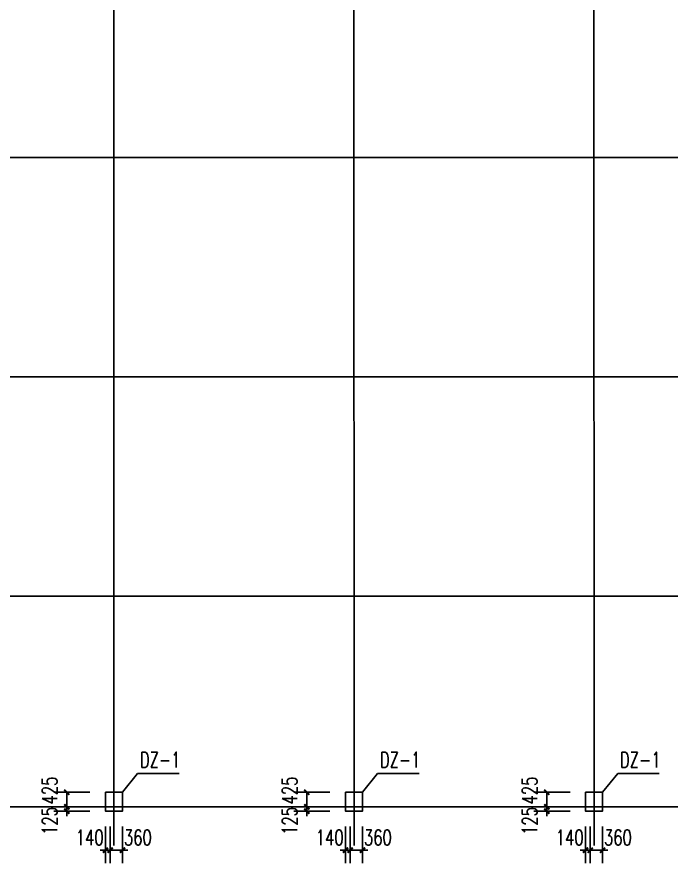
# Model space of a CAD drawing. Extents: x 180850 to 1399066, y 48356 to 327880.
# Drawn here: x 337602 to 356679, y 66268 to 90959 of the extents above; entities that cross this region are included whole.
import ezdxf

# ---------------------------------------------------------------- set-up
doc = ezdxf.new("R2010")
doc.units = 0
doc.header["$LTSCALE"] = 1000
for name, color, linetype in [('AXIS', 3, 'Continuous'), ('DOTE', 1, 'Continuous'), ('YCX', 90, 'Continuous'), ('承台', 2, 'Continuous')]:
    doc.layers.add(name, color=color, linetype=linetype)
doc.styles.add('_TCH_DIM_T3', font='SIMPLEX', dxfattribs={"width": 0.705882, "bigfont": 'GBCBIG'})
doc.dimstyles.new('TCH_150_1', dxfattribs={"dimtxt": 446.25, "dimasz": 150, "dimexe": 375, "dimexo": 450, "dimgap": 189.375, "dimtad": 1, "dimdec": 0, "dimzin": 0, "dimdsep": 46, "dimtxsty": '_TCH_DIM_T3', "dimblk": 'ARCHTICK', "dimcen": 0.09, "dimclrd": 256, "dimclre": 256, "dimclrt": 7, "dimazin": 2, "dimtfac": 1, "dimtdec": 0, "dimtix": 1, "dimtmove": 2, "dimatfit": 3, "dimfxl": 1, "dimtolj": 1, "dimtzin": 0, "dimarcsym": 0})

# ---------------------------------------------------------------- blocks, each defined once
blk = doc.blocks.new('_ArchTick')
at = {"color": 0, "linetype": 'ByBlock', "const_width": 0.4}
blk.add_lwpolyline([(-0.5, -0.5), (0.5, 0.5)], dxfattribs=at)
blk = doc.blocks.new('*D1181')
at = {"layer": 'AXIS', "linetype": 'ByBlock', "lineweight": -2, "transparency": 16777216}
for p, q in [((340182, 67333), (340182, 66268)), ((340322, 67333), (340322, 66268)), ((340182, 66643), (340032, 66643)), ((340182, 66643), (340322, 66643)), ((340322, 66643), (340472, 66643))]:
    blk.add_line(p, q, dxfattribs=at)
at = {"layer": 'Defpoints', "color": 0, "linetype": 'ByBlock', "transparency": 16777216}
for p in [(340182, 67783), (340322, 67783), (340322, 66643)]:
    blk.add_point(p, dxfattribs=at)
at = {"layer": 'AXIS', "linetype": 'ByBlock', "lineweight": -2, "transparency": 16777216, "xscale": 150, "yscale": 150, "zscale": 150}
blk.add_blockref('_ArchTick', (340182, 66643), dxfattribs=at)
at = {"layer": 'AXIS', "linetype": 'ByBlock', "lineweight": -2, "transparency": 16777216, "xscale": 150, "yscale": 150, "zscale": 150, "rotation": 180}
blk.add_blockref('_ArchTick', (340322, 66643), dxfattribs=at)
at = {"layer": 'AXIS', "color": 7, "linetype": 'ByBlock', "transparency": 16777216, "insert": (339724, 67014), "char_height": 446.2, "attachment_point": 5, "style": '_TCH_DIM_T3'}
blk.add_mtext('\\A1;140', dxfattribs=at)
blk = doc.blocks.new('*D1182')
at = {"layer": 'AXIS', "linetype": 'ByBlock', "lineweight": -2, "transparency": 16777216}
for p, q in [((339732, 68333), (338681, 68333)), ((339056, 67908), (339056, 68333)), ((339732, 67908), (338681, 67908))]:
    blk.add_line(p, q, dxfattribs=at)
at = {"layer": 'Defpoints', "color": 0, "linetype": 'ByBlock', "transparency": 16777216}
for p in [(339056, 68333), (340182, 68333), (340182, 67908)]:
    blk.add_point(p, dxfattribs=at)
at = {"layer": 'AXIS', "linetype": 'ByBlock', "lineweight": -2, "transparency": 16777216, "xscale": 150, "yscale": 150, "zscale": 150}
for p, rotation in [((339056, 68333), 90), ((339056, 67908), 270)]:
    blk.add_blockref('_ArchTick', p, dxfattribs=dict(at, rotation=rotation))
at = {"layer": 'AXIS', "color": 7, "linetype": 'ByBlock', "transparency": 16777216, "insert": (338556, 68385), "char_height": 446.2, "attachment_point": 5, "rotation": 90, "style": '_TCH_DIM_T3'}
blk.add_mtext('\\A1;425', dxfattribs=at)
blk = doc.blocks.new('*D1183')
at = {"layer": 'AXIS', "linetype": 'ByBlock', "lineweight": -2, "transparency": 16777216}
for p, q in [((339732, 67908), (338681, 67908)), ((339056, 67908), (339056, 68058)), ((339056, 67783), (339056, 67908)), ((339732, 67783), (338681, 67783)), ((339056, 67783), (339056, 67633))]:
    blk.add_line(p, q, dxfattribs=at)
at = {"layer": 'Defpoints', "color": 0, "linetype": 'ByBlock', "transparency": 16777216}
for p in [(339056, 67908), (340182, 67908), (340182, 67783)]:
    blk.add_point(p, dxfattribs=at)
at = {"layer": 'AXIS', "linetype": 'ByBlock', "lineweight": -2, "transparency": 16777216, "xscale": 150, "yscale": 150, "zscale": 150}
for p, rotation in [((339056, 67908), 270), ((339056, 67783), 90)]:
    blk.add_blockref('_ArchTick', p, dxfattribs=dict(at, rotation=rotation))
at = {"layer": 'AXIS', "color": 7, "linetype": 'ByBlock', "transparency": 16777216, "insert": (338556, 67497), "char_height": 446.2, "attachment_point": 5, "rotation": 90, "style": '_TCH_DIM_T3'}
blk.add_mtext('\\A1;125', dxfattribs=at)
blk = doc.blocks.new('*D1184')
at = {"layer": 'AXIS', "linetype": 'ByBlock', "lineweight": -2, "transparency": 16777216}
for p, q in [((340322, 67333), (340322, 66268)), ((340682, 67339), (340682, 66268)), ((340322, 66643), (340172, 66643)), ((340322, 66643), (340682, 66643)), ((340682, 66643), (340832, 66643))]:
    blk.add_line(p, q, dxfattribs=at)
at = {"layer": 'Defpoints', "color": 0, "linetype": 'ByBlock', "transparency": 16777216}
for p in [(340322, 67783), (340682, 67789), (340682, 66643)]:
    blk.add_point(p, dxfattribs=at)
at = {"layer": 'AXIS', "linetype": 'ByBlock', "lineweight": -2, "transparency": 16777216, "xscale": 150, "yscale": 150, "zscale": 150}
blk.add_blockref('_ArchTick', (340322, 66643), dxfattribs=at)
at = {"layer": 'AXIS', "linetype": 'ByBlock', "lineweight": -2, "transparency": 16777216, "xscale": 150, "yscale": 150, "zscale": 150, "rotation": 180}
blk.add_blockref('_ArchTick', (340682, 66643), dxfattribs=at)
at = {"layer": 'AXIS', "color": 7, "linetype": 'ByBlock', "transparency": 16777216, "insert": (341129, 67014), "char_height": 446.2, "attachment_point": 5, "style": '_TCH_DIM_T3'}
blk.add_mtext('\\A1;360', dxfattribs=at)
blk = doc.blocks.new('*D1193')
at = {"layer": 'AXIS', "linetype": 'ByBlock', "lineweight": -2, "transparency": 16777216}
for p, q in [((347182, 67333), (347182, 66268)), ((347322, 67333), (347322, 66268)), ((347182, 66643), (347032, 66643)), ((347182, 66643), (347322, 66643)), ((347322, 66643), (347472, 66643))]:
    blk.add_line(p, q, dxfattribs=at)
at = {"layer": 'Defpoints', "color": 0, "linetype": 'ByBlock', "transparency": 16777216}
for p in [(347182, 67783), (347322, 67783), (347322, 66643)]:
    blk.add_point(p, dxfattribs=at)
at = {"layer": 'AXIS', "linetype": 'ByBlock', "lineweight": -2, "transparency": 16777216, "xscale": 150, "yscale": 150, "zscale": 150}
blk.add_blockref('_ArchTick', (347182, 66643), dxfattribs=at)
at = {"layer": 'AXIS', "linetype": 'ByBlock', "lineweight": -2, "transparency": 16777216, "xscale": 150, "yscale": 150, "zscale": 150, "rotation": 180}
blk.add_blockref('_ArchTick', (347322, 66643), dxfattribs=at)
at = {"layer": 'AXIS', "color": 7, "linetype": 'ByBlock', "transparency": 16777216, "insert": (346724, 67014), "char_height": 446.2, "attachment_point": 5, "style": '_TCH_DIM_T3'}
blk.add_mtext('\\A1;140', dxfattribs=at)
blk = doc.blocks.new('*D1194')
at = {"layer": 'AXIS', "linetype": 'ByBlock', "lineweight": -2, "transparency": 16777216}
for p, q in [((346732, 68333), (345681, 68333)), ((346056, 67908), (346056, 68333)), ((346732, 67908), (345681, 67908))]:
    blk.add_line(p, q, dxfattribs=at)
at = {"layer": 'Defpoints', "color": 0, "linetype": 'ByBlock', "transparency": 16777216}
for p in [(346056, 68333), (347182, 68333), (347182, 67908)]:
    blk.add_point(p, dxfattribs=at)
at = {"layer": 'AXIS', "linetype": 'ByBlock', "lineweight": -2, "transparency": 16777216, "xscale": 150, "yscale": 150, "zscale": 150}
for p, rotation in [((346056, 68333), 90), ((346056, 67908), 270)]:
    blk.add_blockref('_ArchTick', p, dxfattribs=dict(at, rotation=rotation))
at = {"layer": 'AXIS', "color": 7, "linetype": 'ByBlock', "transparency": 16777216, "insert": (345556, 68385), "char_height": 446.2, "attachment_point": 5, "rotation": 90, "style": '_TCH_DIM_T3'}
blk.add_mtext('\\A1;425', dxfattribs=at)
blk = doc.blocks.new('*D1195')
at = {"layer": 'AXIS', "linetype": 'ByBlock', "lineweight": -2, "transparency": 16777216}
for p, q in [((346732, 67908), (345681, 67908)), ((346056, 67908), (346056, 68058)), ((346056, 67783), (346056, 67908)), ((346732, 67783), (345681, 67783)), ((346056, 67783), (346056, 67633))]:
    blk.add_line(p, q, dxfattribs=at)
at = {"layer": 'Defpoints', "color": 0, "linetype": 'ByBlock', "transparency": 16777216}
for p in [(346056, 67908), (347182, 67908), (347182, 67783)]:
    blk.add_point(p, dxfattribs=at)
at = {"layer": 'AXIS', "linetype": 'ByBlock', "lineweight": -2, "transparency": 16777216, "xscale": 150, "yscale": 150, "zscale": 150}
for p, rotation in [((346056, 67908), 270), ((346056, 67783), 90)]:
    blk.add_blockref('_ArchTick', p, dxfattribs=dict(at, rotation=rotation))
at = {"layer": 'AXIS', "color": 7, "linetype": 'ByBlock', "transparency": 16777216, "insert": (345556, 67497), "char_height": 446.2, "attachment_point": 5, "rotation": 90, "style": '_TCH_DIM_T3'}
blk.add_mtext('\\A1;125', dxfattribs=at)
blk = doc.blocks.new('*D1196')
at = {"layer": 'AXIS', "linetype": 'ByBlock', "lineweight": -2, "transparency": 16777216}
for p, q in [((347322, 67333), (347322, 66268)), ((347682, 67339), (347682, 66268)), ((347322, 66643), (347172, 66643)), ((347322, 66643), (347682, 66643)), ((347682, 66643), (347832, 66643))]:
    blk.add_line(p, q, dxfattribs=at)
at = {"layer": 'Defpoints', "color": 0, "linetype": 'ByBlock', "transparency": 16777216}
for p in [(347322, 67783), (347682, 67789), (347682, 66643)]:
    blk.add_point(p, dxfattribs=at)
at = {"layer": 'AXIS', "linetype": 'ByBlock', "lineweight": -2, "transparency": 16777216, "xscale": 150, "yscale": 150, "zscale": 150}
blk.add_blockref('_ArchTick', (347322, 66643), dxfattribs=at)
at = {"layer": 'AXIS', "linetype": 'ByBlock', "lineweight": -2, "transparency": 16777216, "xscale": 150, "yscale": 150, "zscale": 150, "rotation": 180}
blk.add_blockref('_ArchTick', (347682, 66643), dxfattribs=at)
at = {"layer": 'AXIS', "color": 7, "linetype": 'ByBlock', "transparency": 16777216, "insert": (348129, 67014), "char_height": 446.2, "attachment_point": 5, "style": '_TCH_DIM_T3'}
blk.add_mtext('\\A1;360', dxfattribs=at)
blk = doc.blocks.new('*D1205')
at = {"layer": 'AXIS', "linetype": 'ByBlock', "lineweight": -2, "transparency": 16777216}
for p, q in [((354182, 67333), (354182, 66268)), ((354322, 67333), (354322, 66268)), ((354182, 66643), (354032, 66643)), ((354182, 66643), (354322, 66643)), ((354322, 66643), (354472, 66643))]:
    blk.add_line(p, q, dxfattribs=at)
at = {"layer": 'Defpoints', "color": 0, "linetype": 'ByBlock', "transparency": 16777216}
for p in [(354182, 67783), (354322, 67783), (354322, 66643)]:
    blk.add_point(p, dxfattribs=at)
at = {"layer": 'AXIS', "linetype": 'ByBlock', "lineweight": -2, "transparency": 16777216, "xscale": 150, "yscale": 150, "zscale": 150}
blk.add_blockref('_ArchTick', (354182, 66643), dxfattribs=at)
at = {"layer": 'AXIS', "linetype": 'ByBlock', "lineweight": -2, "transparency": 16777216, "xscale": 150, "yscale": 150, "zscale": 150, "rotation": 180}
blk.add_blockref('_ArchTick', (354322, 66643), dxfattribs=at)
at = {"layer": 'AXIS', "color": 7, "linetype": 'ByBlock', "transparency": 16777216, "insert": (353724, 67014), "char_height": 446.2, "attachment_point": 5, "style": '_TCH_DIM_T3'}
blk.add_mtext('\\A1;140', dxfattribs=at)
blk = doc.blocks.new('*D1206')
at = {"layer": 'AXIS', "linetype": 'ByBlock', "lineweight": -2, "transparency": 16777216}
for p, q in [((353732, 68333), (352681, 68333)), ((353056, 67908), (353056, 68333)), ((353732, 67908), (352681, 67908))]:
    blk.add_line(p, q, dxfattribs=at)
at = {"layer": 'Defpoints', "color": 0, "linetype": 'ByBlock', "transparency": 16777216}
for p in [(353056, 68333), (354182, 68333), (354182, 67908)]:
    blk.add_point(p, dxfattribs=at)
at = {"layer": 'AXIS', "linetype": 'ByBlock', "lineweight": -2, "transparency": 16777216, "xscale": 150, "yscale": 150, "zscale": 150}
for p, rotation in [((353056, 68333), 90), ((353056, 67908), 270)]:
    blk.add_blockref('_ArchTick', p, dxfattribs=dict(at, rotation=rotation))
at = {"layer": 'AXIS', "color": 7, "linetype": 'ByBlock', "transparency": 16777216, "insert": (352556, 68385), "char_height": 446.2, "attachment_point": 5, "rotation": 90, "style": '_TCH_DIM_T3'}
blk.add_mtext('\\A1;425', dxfattribs=at)
blk = doc.blocks.new('*D1207')
at = {"layer": 'AXIS', "linetype": 'ByBlock', "lineweight": -2, "transparency": 16777216}
for p, q in [((353732, 67908), (352681, 67908)), ((353056, 67908), (353056, 68058)), ((353056, 67783), (353056, 67908)), ((353732, 67783), (352681, 67783)), ((353056, 67783), (353056, 67633))]:
    blk.add_line(p, q, dxfattribs=at)
at = {"layer": 'Defpoints', "color": 0, "linetype": 'ByBlock', "transparency": 16777216}
for p in [(353056, 67908), (354182, 67908), (354182, 67783)]:
    blk.add_point(p, dxfattribs=at)
at = {"layer": 'AXIS', "linetype": 'ByBlock', "lineweight": -2, "transparency": 16777216, "xscale": 150, "yscale": 150, "zscale": 150}
for p, rotation in [((353056, 67908), 270), ((353056, 67783), 90)]:
    blk.add_blockref('_ArchTick', p, dxfattribs=dict(at, rotation=rotation))
at = {"layer": 'AXIS', "color": 7, "linetype": 'ByBlock', "transparency": 16777216, "insert": (352556, 67497), "char_height": 446.2, "attachment_point": 5, "rotation": 90, "style": '_TCH_DIM_T3'}
blk.add_mtext('\\A1;125', dxfattribs=at)
blk = doc.blocks.new('*D1208')
at = {"layer": 'AXIS', "linetype": 'ByBlock', "lineweight": -2, "transparency": 16777216}
for p, q in [((354322, 67333), (354322, 66268)), ((354682, 67339), (354682, 66268)), ((354322, 66643), (354172, 66643)), ((354322, 66643), (354682, 66643)), ((354682, 66643), (354832, 66643))]:
    blk.add_line(p, q, dxfattribs=at)
at = {"layer": 'Defpoints', "color": 0, "linetype": 'ByBlock', "transparency": 16777216}
for p in [(354322, 67783), (354682, 67789), (354682, 66643)]:
    blk.add_point(p, dxfattribs=at)
at = {"layer": 'AXIS', "linetype": 'ByBlock', "lineweight": -2, "transparency": 16777216, "xscale": 150, "yscale": 150, "zscale": 150}
blk.add_blockref('_ArchTick', (354322, 66643), dxfattribs=at)
at = {"layer": 'AXIS', "linetype": 'ByBlock', "lineweight": -2, "transparency": 16777216, "xscale": 150, "yscale": 150, "zscale": 150, "rotation": 180}
blk.add_blockref('_ArchTick', (354682, 66643), dxfattribs=at)
at = {"layer": 'AXIS', "color": 7, "linetype": 'ByBlock', "transparency": 16777216, "insert": (355129, 67014), "char_height": 446.2, "attachment_point": 5, "style": '_TCH_DIM_T3'}
blk.add_mtext('\\A1;360', dxfattribs=at)

msp = doc.modelspace()

# ---------------------------------------------------------------- linework, layer by layer
at = {"layer": 'DOTE'}
for p, q in [((340432.41, 66783.25), (340430.76, 119733.25)), ((347432.41, 66783.25), (347430.76, 119733.25)), ((354432.41, 66783.25), (354430.76, 119733.25)), ((318657.41, 86858.25), (370532.41, 86858.25)), ((318657.41, 80458.25), (370532.41, 80458.25)), ((318657.41, 74058.25), (370532.41, 74058.25)), ((318657.41, 67908.25), (370532.41, 67908.25))]:
    msp.add_line(p, q, dxfattribs=at)
at = {"layer": 'YCX'}
for p, q in [((341122.2, 68878.67), (340682.41, 68333)), ((342336.52, 68881.27), (341122.2, 68878.67)), ((348122.2, 68878.67), (347682.41, 68333)), ((349336.52, 68881.27), (348122.2, 68878.67)), ((355122.2, 68878.67), (354682.41, 68333)), ((356336.52, 68881.27), (355122.2, 68878.67))]:
    msp.add_line(p, q, dxfattribs=at)
at = {"layer": '承台', "color": 6}
for points in [[(340182.41, 68333), (340682.41, 68333), (340682.41, 67783), (340182.41, 67783)], [(347182.41, 68333), (347682.41, 68333), (347682.41, 67783), (347182.41, 67783)], [(354182.41, 68333), (354682.41, 68333), (354682.41, 67783), (354182.41, 67783)]]:
    msp.add_lwpolyline(points, close=True, dxfattribs=at)

# ---------------------------------------------------------------- texts
at = {"layer": 'YCX', "style": '_TCH_DIM_T3', "width": 0.705882}
for p in [(341187.98, 69055.08), (348187.98, 69055.08), (355187.98, 69055.08)]:
    msp.add_text('DZ-1', height=450, dxfattribs=at).set_placement(p)

# ---------------------------------------------------------------- dimensions: what is measured, and where the dimension line sits
at = {"layer": 'AXIS', "linetype": 'ByBlock'}
for base, p1, p2, picture, middle in [((339056.35, 68333), (340182.41, 67908.25), (340182.41, 68333), '*D1182', (338556.35, 68385.16)), ((346056.35, 68333), (347182.41, 67908.25), (347182.41, 68333), '*D1194', (345556.35, 68385.16)), ((353056.35, 68333), (354182.41, 67908.25), (354182.41, 68333), '*D1206', (352556.35, 68385.16)), ((339056.35, 67908.25), (340182.41, 67783), (340182.41, 67908.25), '*D1183', (338556.35, 67496.87)), ((346056.35, 67908.25), (347182.41, 67783), (347182.41, 67908.25), '*D1195', (345556.35, 67496.87)), ((353056.35, 67908.25), (354182.41, 67783), (354182.41, 67908.25), '*D1207', (352556.35, 67496.87))]:
    dim = msp.add_linear_dim(base=base, p1=p1, p2=p2, angle=270, dimstyle='TCH_150_1', dxfattribs=at)
    dim.commit()
    dim.dimension.update_dxf_attribs({"geometry": picture, "text_midpoint": middle, "dimtype": 160})
for base, p1, p2, picture, middle in [((340322.41, 66642.9), (340182.41, 67783), (340322.41, 67783), '*D1181', (339724.37, 67014.22)), ((340682.41, 66642.9), (340322.41, 67783), (340682.41, 67788.71), '*D1184', (341129.33, 67014.22)), ((347322.41, 66642.9), (347182.41, 67783), (347322.41, 67783), '*D1193', (346724.37, 67014.22)), ((347682.41, 66642.9), (347322.41, 67783), (347682.41, 67788.71), '*D1196', (348129.33, 67014.22)), ((354322.41, 66642.9), (354182.41, 67783), (354322.41, 67783), '*D1205', (353724.37, 67014.22)), ((354682.41, 66642.9), (354322.41, 67783), (354682.41, 67788.71), '*D1208', (355129.33, 67014.22))]:
    dim = msp.add_linear_dim(base=base, p1=p1, p2=p2, dimstyle='TCH_150_1', dxfattribs=at)
    dim.commit()
    dim.dimension.update_dxf_attribs({"geometry": picture, "text_midpoint": middle, "dimtype": 160})

doc.saveas('drawing.dxf')
